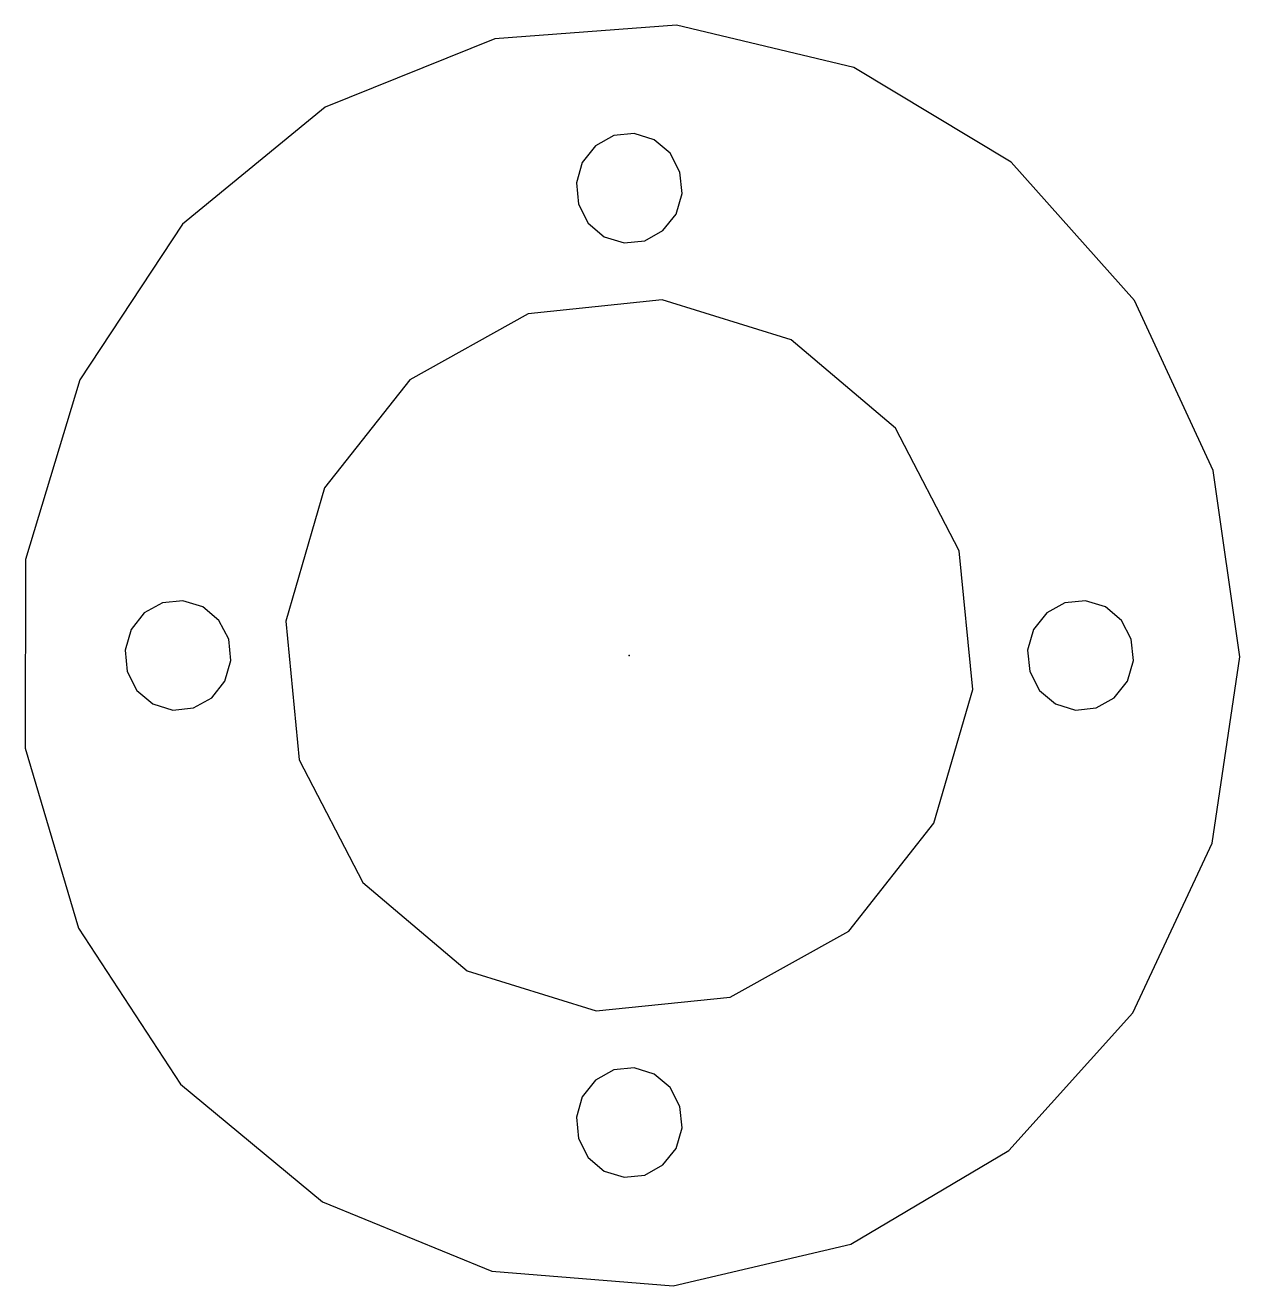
# Model space of a CAD drawing. Header units: millimetres. Extents: x -22 to 22.2, y -22.9 to 22.9.
import ezdxf

# ---------------------------------------------------------------- set-up
doc = ezdxf.new("R2010")
doc.units = ezdxf.units.MM
doc.header["$PDSIZE"] = -1

msp = doc.modelspace()

# ---------------------------------------------------------------- linework, layer by layer
at = {"color": 7, "linetype": 'Continuous', "flags": 128}
for points in [[(21.246, 6.725), (18.387, 12.909), (13.895, 17.946), (8.168, 21.389), (1.715, 22.931), (-4.89, 22.436), (-11.06, 19.947), (-16.248, 15.686), (-19.992, 10.031), (-21.96, 3.485), (-21.976, -3.371), (-20.04, -9.928), (-16.323, -15.602), (-11.156, -19.89), (-4.998, -22.411), (1.605, -22.94), (8.065, -21.431), (13.808, -18.018), (18.325, -13.004), (21.213, -6.834), (22.216, -0.057), (21.246, 6.725)], [(-0.565, 18.913), (-1.229, 18.543), (-1.706, 17.939), (-1.923, 17.192), (-1.847, 16.415), (-1.491, 15.728), (-0.907, 15.234), (-0.185, 15.009), (0.565, 15.087), (1.229, 15.457), (1.706, 16.061), (1.923, 16.808), (1.847, 17.585), (1.491, 18.272), (0.907, 18.766), (0.185, 18.991), (-0.565, 18.913)], [(12.008, 3.801), (9.689, 8.269), (5.895, 11.478), (1.204, 12.94), (-3.671, 12.432), (-7.987, 10.031), (-11.087, 6.103), (-12.499, 1.246), (-12.008, -3.801), (-9.689, -8.269), (-5.895, -11.478), (-1.204, -12.94), (3.671, -12.432), (7.987, -10.031), (11.087, -6.103), (12.499, -1.246), (12.008, 3.801)], [(-18.268, -0.585), (-17.911, -1.272), (-17.328, -1.766), (-16.606, -1.991), (-15.856, -1.913), (-15.192, -1.543), (-14.715, -0.939), (-14.498, -0.192), (-14.573, 0.585), (-14.93, 1.272), (-15.514, 1.766), (-16.236, 1.991), (-16.986, 1.913), (-17.65, 1.543), (-18.126, 0.939), (-18.344, 0.192), (-18.268, -0.585)], [(18.268, 0.585), (17.911, 1.272), (17.328, 1.766), (16.606, 1.991), (15.856, 1.913), (15.192, 1.543), (14.715, 0.939), (14.498, 0.192), (14.573, -0.585), (14.93, -1.272), (15.514, -1.766), (16.236, -1.991), (16.986, -1.913), (17.65, -1.543), (18.126, -0.939), (18.344, -0.192), (18.268, 0.585)], [(0.565, -18.913), (1.229, -18.543), (1.706, -17.939), (1.923, -17.192), (1.847, -16.415), (1.491, -15.728), (0.907, -15.234), (0.185, -15.009), (-0.565, -15.087), (-1.229, -15.457), (-1.706, -16.061), (-1.923, -16.808), (-1.847, -17.585), (-1.491, -18.272), (-0.907, -18.766), (-0.185, -18.991), (0.565, -18.913)]]:
    msp.add_lwpolyline(points, dxfattribs=at)
at = {"color": 7, "linetype": 'Continuous'}
msp.add_point((0, 0), dxfattribs=at)
msp.add_point((0, 0), dxfattribs=at)

doc.saveas('drawing.dxf')
